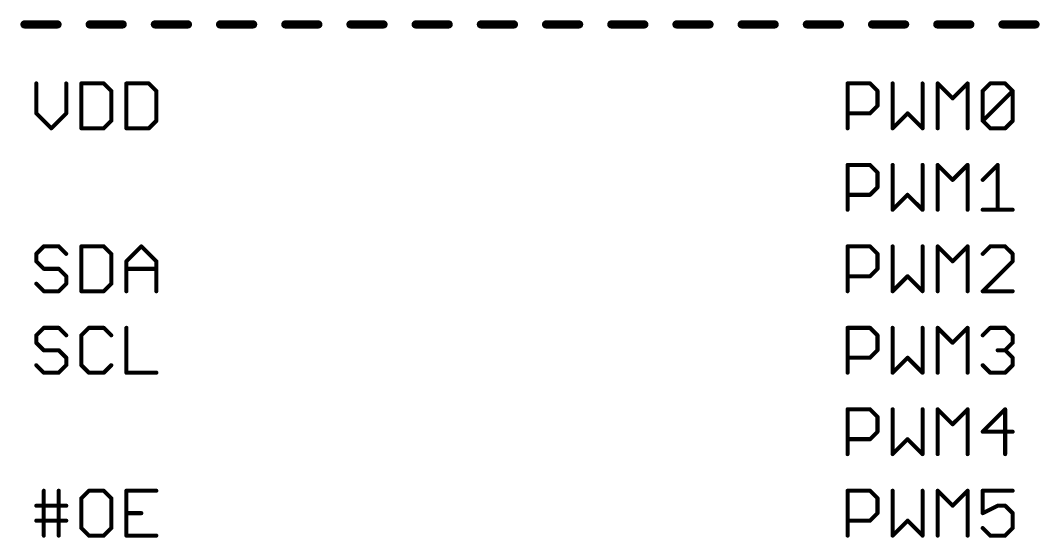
# Model space of a CAD drawing. Extents: x 0 to 264, y 0 to 182.
# Drawn here: x 116.2 to 147.96, y 146.56 to 162.69 of the extents above; entities that cross this region are included whole.
import ezdxf

# ---------------------------------------------------------------- set-up
doc = ezdxf.new("R2010")
doc.units = 0
doc.layers.add('94', color=12, linetype='CONTINUOUS')
doc.layers.add('95', color=251, linetype='CONTINUOUS')

msp = doc.modelspace()

# ---------------------------------------------------------------- linework, layer by layer
at = {"layer": '94', "const_width": 0.254}
for points in [[(116.3311, 162.56), (117.3622, 162.56)], [(118.3622, 162.56), (119.3933, 162.56)], [(120.3933, 162.56), (121.4244, 162.56)], [(122.4244, 162.56), (123.4556, 162.56)], [(124.4556, 162.56), (125.4867, 162.56)], [(126.4867, 162.56), (127.5178, 162.56)], [(128.5178, 162.56), (129.5489, 162.56)], [(130.5489, 162.56), (131.58, 162.56)], [(132.58, 162.56), (133.6111, 162.56)], [(134.6111, 162.56), (135.6422, 162.56)], [(136.6422, 162.56), (137.6733, 162.56)], [(138.6733, 162.56), (139.7044, 162.56)], [(140.7044, 162.56), (141.7356, 162.56)], [(142.7356, 162.56), (143.7667, 162.56)], [(144.7667, 162.56), (145.7978, 162.56)], [(146.7978, 162.56), (147.8289, 162.56)]]:
    msp.add_lwpolyline(points, dxfattribs=at)
at = {"layer": '94', "const_width": 0.127}
for points in [[(116.3311, 162.6235, 1), (116.3311, 162.4965)], [(117.3622, 162.4965, 1), (117.3622, 162.6235)], [(118.3622, 162.6235, 1), (118.3622, 162.4965)], [(119.3933, 162.4965, 1), (119.3933, 162.6235)], [(120.3933, 162.6235, 1), (120.3933, 162.4965)], [(121.4244, 162.4965, 1), (121.4244, 162.6235)], [(122.4244, 162.6235, 1), (122.4244, 162.4965)], [(123.4556, 162.4965, 1), (123.4556, 162.6235)], [(124.4556, 162.6235, 1), (124.4556, 162.4965)], [(125.4867, 162.4965, 1), (125.4867, 162.6235)], [(126.4867, 162.6235, 1), (126.4867, 162.4965)], [(127.5178, 162.4965, 1), (127.5178, 162.6235)], [(128.5178, 162.6235, 1), (128.5178, 162.4965)], [(129.5489, 162.4965, 1), (129.5489, 162.6235)], [(130.5489, 162.6235, 1), (130.5489, 162.4965)], [(131.58, 162.4965, 1), (131.58, 162.6235)], [(132.58, 162.6235, 1), (132.58, 162.4965)], [(133.6111, 162.4965, 1), (133.6111, 162.6235)], [(134.6111, 162.6235, 1), (134.6111, 162.4965)], [(135.6422, 162.4965, 1), (135.6422, 162.6235)], [(136.6422, 162.6235, 1), (136.6422, 162.4965)], [(137.6733, 162.4965, 1), (137.6733, 162.6235)], [(138.6733, 162.6235, 1), (138.6733, 162.4965)], [(139.7044, 162.4965, 1), (139.7044, 162.6235)], [(140.7044, 162.6235, 1), (140.7044, 162.4965)], [(141.7356, 162.4965, 1), (141.7356, 162.6235)], [(142.7356, 162.6235, 1), (142.7356, 162.4965)], [(143.7667, 162.4965, 1), (143.7667, 162.6235)], [(144.7667, 162.6235, 1), (144.7667, 162.4965)], [(145.7978, 162.4965, 1), (145.7978, 162.6235)], [(146.7978, 162.6235, 1), (146.7978, 162.4965)], [(147.8289, 162.4965, 1), (147.8289, 162.6235)]]:
    msp.add_lwpolyline(points, format="xyb", dxfattribs=at)
at = {"layer": '95', "const_width": 0.0635}
for points in [[(116.7321, 160.7197, 1), (116.6685, 160.7197)], [(117.6642, 160.7197, 1), (117.6007, 160.7197)], [(118.1353, 160.7197, 1), (118.0718, 160.7197)], [(118.1036, 160.7514, 1), (118.1036, 160.6879)], [(118.8251, 160.7421, 1), (118.7802, 160.6972)], [(118.8027, 160.6879, 1), (118.8027, 160.7514)], [(119.5386, 160.7197, 1), (119.4751, 160.7197)], [(119.5069, 160.7514, 1), (119.5069, 160.6879)], [(120.2284, 160.7421, 1), (120.1835, 160.6972)], [(120.206, 160.6879, 1), (120.206, 160.7514)], [(142.0053, 160.7197, 1), (141.9418, 160.7197)], [(141.9736, 160.7514, 1), (141.9736, 160.6879)], [(142.6951, 160.7421, 1), (142.6502, 160.6972)], [(142.6727, 160.6879, 1), (142.6727, 160.7514)], [(143.4086, 160.7197, 1), (143.3451, 160.7197)], [(144.3407, 160.7197, 1), (144.2772, 160.7197)], [(144.8119, 160.7197, 1), (144.7484, 160.7197)], [(144.8026, 160.7421, 1), (144.7577, 160.6972)], [(145.744, 160.7197, 1), (145.6805, 160.7197)], [(145.7347, 160.6972, 1), (145.6898, 160.7421)], [(146.4164, 160.7514, 1), (146.4164, 160.6879)], [(146.4389, 160.6972, 1), (146.394, 160.7421)], [(146.905, 160.7421, 1), (146.8601, 160.6972)], [(146.8825, 160.6879, 1), (146.8825, 160.7514)], [(119.0675, 160.4867, 1), (119.004, 160.4867)], [(119.0133, 160.4642, 1), (119.0582, 160.5091)], [(120.4707, 160.4867, 1), (120.4072, 160.4867)], [(120.4165, 160.4642, 1), (120.4614, 160.5091)], [(142.9375, 160.4867, 1), (142.874, 160.4867)], [(142.8833, 160.4642, 1), (142.9282, 160.5091)], [(146.2152, 160.4867, 1), (146.1517, 160.4867)], [(146.161, 160.5091, 1), (146.2059, 160.4642)], [(147.1473, 160.4867, 1), (147.0838, 160.4867)], [(147.138, 160.4642, 1), (147.0931, 160.5091)], [(147.0931, 160.4642, 1), (147.138, 160.5091)], [(142.874, 160.0206, 1), (142.9375, 160.0206)], [(142.9282, 159.9981, 1), (142.8833, 160.043)], [(145.2238, 160.2761, 1), (145.2687, 160.2312)], [(145.2238, 160.2312, 1), (145.2687, 160.2761)], [(116.6685, 159.7876, 1), (116.7321, 159.7876)], [(116.7228, 159.81, 1), (116.6778, 159.7651)], [(117.6007, 159.7876, 1), (117.6642, 159.7876)], [(117.6549, 159.7651, 1), (117.61, 159.81)], [(141.9736, 159.8193, 1), (141.9736, 159.7558)], [(142.6502, 159.81, 1), (142.6951, 159.7651)], [(142.6727, 159.7558, 1), (142.6727, 159.8193)], [(143.8654, 159.81, 1), (143.8205, 159.7651)], [(143.8654, 159.7651, 1), (143.8205, 159.81)], [(119.004, 159.5545, 1), (119.0675, 159.5545)], [(119.0582, 159.5321, 1), (119.0133, 159.577)], [(120.4072, 159.5545, 1), (120.4707, 159.5545)], [(120.4614, 159.5321, 1), (120.4165, 159.577)], [(146.2059, 159.577, 1), (146.161, 159.5321)], [(146.161, 159.577, 1), (146.2059, 159.5321)], [(146.1517, 159.5545, 1), (146.2152, 159.5545)], [(147.0838, 159.5545, 1), (147.1473, 159.5545)], [(147.138, 159.5321, 1), (147.0931, 159.577)], [(117.1439, 159.344, 1), (117.1888, 159.299)], [(117.1439, 159.299, 1), (117.1888, 159.344)], [(118.0718, 159.3215, 1), (118.1353, 159.3215)], [(118.1036, 159.3533, 1), (118.1036, 159.2898)], [(118.7802, 159.344, 1), (118.8251, 159.299)], [(118.8027, 159.2898, 1), (118.8027, 159.3533)], [(119.4751, 159.3215, 1), (119.5386, 159.3215)], [(119.5069, 159.3533, 1), (119.5069, 159.2898)], [(120.1835, 159.344, 1), (120.2284, 159.299)], [(120.206, 159.2898, 1), (120.206, 159.3533)], [(141.9418, 159.3215, 1), (142.0053, 159.3215)], [(143.3544, 159.344, 1), (143.3993, 159.299)], [(143.3451, 159.3215, 1), (143.4086, 159.3215)], [(144.2772, 159.3215, 1), (144.3407, 159.3215)], [(144.2865, 159.299, 1), (144.3314, 159.344)], [(144.7484, 159.3215, 1), (144.8119, 159.3215)], [(145.6805, 159.3215, 1), (145.744, 159.3215)], [(146.4164, 159.3533, 1), (146.4164, 159.2898)], [(146.394, 159.299, 1), (146.4389, 159.344)], [(146.8601, 159.344, 1), (146.905, 159.299)], [(146.8825, 159.2898, 1), (146.8825, 159.3533)], [(142.0053, 158.1797, 1), (141.9418, 158.1797)], [(141.9736, 158.2114, 1), (141.9736, 158.1479)], [(142.6951, 158.2021, 1), (142.6502, 158.1572)], [(142.6727, 158.1479, 1), (142.6727, 158.2114)], [(143.4086, 158.1797, 1), (143.3451, 158.1797)], [(144.3407, 158.1797, 1), (144.2772, 158.1797)], [(144.8119, 158.1797, 1), (144.7484, 158.1797)], [(144.8026, 158.2021, 1), (144.7577, 158.1572)], [(145.744, 158.1797, 1), (145.6805, 158.1797)], [(145.7347, 158.1572, 1), (145.6898, 158.2021)], [(146.6812, 158.1797, 1), (146.6177, 158.1797)], [(146.6719, 158.1572, 1), (146.627, 158.2021)], [(142.9375, 157.9467, 1), (142.874, 157.9467)], [(142.8833, 157.9242, 1), (142.9282, 157.9691)], [(142.874, 157.4806, 1), (142.9375, 157.4806)], [(142.9282, 157.4581, 1), (142.8833, 157.503)], [(145.2238, 157.7361, 1), (145.2687, 157.6912)], [(145.2238, 157.6912, 1), (145.2687, 157.7361)], [(146.161, 157.7361, 1), (146.2059, 157.6912)], [(141.9736, 157.2793, 1), (141.9736, 157.2158)], [(142.6502, 157.27, 1), (142.6951, 157.2251)], [(142.6727, 157.2158, 1), (142.6727, 157.2793)], [(143.8654, 157.27, 1), (143.8205, 157.2251)], [(143.8654, 157.2251, 1), (143.8205, 157.27)], [(141.9418, 156.7815, 1), (142.0053, 156.7815)], [(143.3544, 156.804, 1), (143.3993, 156.759)], [(143.3451, 156.7815, 1), (143.4086, 156.7815)], [(144.2772, 156.7815, 1), (144.3407, 156.7815)], [(144.2865, 156.759, 1), (144.3314, 156.804)], [(144.7484, 156.7815, 1), (144.8119, 156.7815)], [(145.6805, 156.7815, 1), (145.744, 156.7815)], [(146.1834, 156.8132, 1), (146.1834, 156.7498)], [(146.6177, 156.7815, 1), (146.6812, 156.7815)], [(147.1155, 156.7498, 1), (147.1155, 156.8132)], [(116.9333, 155.6714, 1), (116.9333, 155.6079)], [(116.9558, 155.6172, 1), (116.9109, 155.6621)], [(117.4218, 155.6621, 1), (117.3769, 155.6172)], [(117.3994, 155.6079, 1), (117.3994, 155.6714)], [(118.1353, 155.6397, 1), (118.0718, 155.6397)], [(118.1036, 155.6714, 1), (118.1036, 155.6079)], [(118.8251, 155.6621, 1), (118.7802, 155.6172)], [(118.8027, 155.6079, 1), (118.8027, 155.6714)], [(119.9954, 155.6621, 1), (119.9505, 155.6172)], [(119.9954, 155.6172, 1), (119.9505, 155.6621)], [(142.0053, 155.6397, 1), (141.9418, 155.6397)], [(141.9736, 155.6714, 1), (141.9736, 155.6079)], [(142.6951, 155.6621, 1), (142.6502, 155.6172)], [(142.6727, 155.6079, 1), (142.6727, 155.6714)], [(143.4086, 155.6397, 1), (143.3451, 155.6397)], [(144.3407, 155.6397, 1), (144.2772, 155.6397)], [(144.8119, 155.6397, 1), (144.7484, 155.6397)], [(144.8026, 155.6621, 1), (144.7577, 155.6172)], [(145.744, 155.6397, 1), (145.6805, 155.6397)], [(145.7347, 155.6172, 1), (145.6898, 155.6621)], [(146.4164, 155.6714, 1), (146.4164, 155.6079)], [(146.4389, 155.6172, 1), (146.394, 155.6621)], [(146.905, 155.6621, 1), (146.8601, 155.6172)], [(146.8825, 155.6079, 1), (146.8825, 155.6714)], [(116.7321, 155.4067, 1), (116.6685, 155.4067)], [(116.6778, 155.4291, 1), (116.7228, 155.3842)], [(117.61, 155.3842, 1), (117.6549, 155.4291)], [(119.0675, 155.4067, 1), (119.004, 155.4067)], [(119.0133, 155.3842, 1), (119.0582, 155.4291)], [(142.9375, 155.4067, 1), (142.874, 155.4067)], [(142.8833, 155.3842, 1), (142.9282, 155.4291)], [(146.161, 155.4291, 1), (146.2059, 155.3842)], [(147.1473, 155.4067, 1), (147.0838, 155.4067)], [(147.0931, 155.3842, 1), (147.138, 155.4291)], [(116.6685, 155.1736, 1), (116.7321, 155.1736)], [(116.7228, 155.1961, 1), (116.6778, 155.1512)], [(116.9333, 154.9723, 1), (116.9333, 154.9088)], [(116.9109, 154.9181, 1), (116.9558, 154.963)], [(117.4218, 154.963, 1), (117.3769, 154.9181)], [(117.3994, 154.9088, 1), (117.3994, 154.9723)], [(119.5386, 155.1736, 1), (119.4751, 155.1736)], [(119.4844, 155.1961, 1), (119.5293, 155.1512)], [(119.5069, 154.9723, 1), (119.5069, 154.9088)], [(120.4707, 155.1736, 1), (120.4072, 155.1736)], [(120.4165, 155.1512, 1), (120.4614, 155.1961)], [(120.439, 154.9088, 1), (120.439, 154.9723)], [(142.874, 154.9406, 1), (142.9375, 154.9406)], [(142.9282, 154.9181, 1), (142.8833, 154.963)], [(145.2238, 155.1961, 1), (145.2687, 155.1512)], [(145.2238, 155.1512, 1), (145.2687, 155.1961)], [(147.0838, 155.1736, 1), (147.1473, 155.1736)], [(147.138, 155.1512, 1), (147.0931, 155.1961)], [(117.6642, 154.7076, 1), (117.6007, 154.7076)], [(117.61, 154.6851, 1), (117.6549, 154.73)], [(141.9736, 154.7393, 1), (141.9736, 154.6758)], [(142.6502, 154.73, 1), (142.6951, 154.6851)], [(142.6727, 154.6758, 1), (142.6727, 154.7393)], [(143.8654, 154.73, 1), (143.8205, 154.6851)], [(143.8654, 154.6851, 1), (143.8205, 154.73)], [(116.7228, 154.497, 1), (116.6778, 154.4521)], [(117.6007, 154.4745, 1), (117.6642, 154.4745)], [(117.6549, 154.4521, 1), (117.61, 154.497)], [(119.004, 154.4745, 1), (119.0675, 154.4745)], [(119.0582, 154.4521, 1), (119.0133, 154.497)], [(116.9333, 154.2732, 1), (116.9333, 154.2098)], [(116.9109, 154.219, 1), (116.9558, 154.264)], [(117.3769, 154.264, 1), (117.4218, 154.219)], [(117.3994, 154.2098, 1), (117.3994, 154.2732)], [(118.0718, 154.2415, 1), (118.1353, 154.2415)], [(118.1036, 154.2732, 1), (118.1036, 154.2098)], [(118.7802, 154.264, 1), (118.8251, 154.219)], [(118.8027, 154.2098, 1), (118.8027, 154.2732)], [(119.4751, 154.2415, 1), (119.5386, 154.2415)], [(120.4072, 154.2415, 1), (120.4707, 154.2415)], [(141.9418, 154.2415, 1), (142.0053, 154.2415)], [(143.3544, 154.264, 1), (143.3993, 154.219)], [(143.3451, 154.2415, 1), (143.4086, 154.2415)], [(144.2772, 154.2415, 1), (144.3407, 154.2415)], [(144.2865, 154.219, 1), (144.3314, 154.264)], [(144.7484, 154.2415, 1), (144.8119, 154.2415)], [(145.6805, 154.2415, 1), (145.744, 154.2415)], [(146.161, 154.264, 1), (146.2059, 154.219)], [(146.1834, 154.2732, 1), (146.1834, 154.2098)], [(147.1155, 154.2098, 1), (147.1155, 154.2732)], [(116.9333, 153.1314, 1), (116.9333, 153.0679)], [(116.9558, 153.0772, 1), (116.9109, 153.1221)], [(117.4218, 153.1221, 1), (117.3769, 153.0772)], [(117.3994, 153.0679, 1), (117.3994, 153.1314)], [(118.3366, 153.1314, 1), (118.3366, 153.0679)], [(118.3591, 153.0772, 1), (118.3142, 153.1221)], [(118.8251, 153.1221, 1), (118.7802, 153.0772)], [(118.8027, 153.0679, 1), (118.8027, 153.1314)], [(119.5386, 153.0997, 1), (119.4751, 153.0997)], [(142.0053, 153.0997, 1), (141.9418, 153.0997)], [(141.9736, 153.1314, 1), (141.9736, 153.0679)], [(142.6951, 153.1221, 1), (142.6502, 153.0772)], [(142.6727, 153.0679, 1), (142.6727, 153.1314)], [(143.4086, 153.0997, 1), (143.3451, 153.0997)], [(144.3407, 153.0997, 1), (144.2772, 153.0997)], [(144.8119, 153.0997, 1), (144.7484, 153.0997)], [(144.8026, 153.1221, 1), (144.7577, 153.0772)], [(145.744, 153.0997, 1), (145.6805, 153.0997)], [(145.7347, 153.0772, 1), (145.6898, 153.1221)], [(146.4164, 153.1314, 1), (146.4164, 153.0679)], [(146.4389, 153.0772, 1), (146.394, 153.1221)], [(146.905, 153.1221, 1), (146.8601, 153.0772)], [(146.8825, 153.0679, 1), (146.8825, 153.1314)], [(116.7321, 152.8667, 1), (116.6685, 152.8667)], [(116.6778, 152.8891, 1), (116.7228, 152.8442)], [(117.61, 152.8442, 1), (117.6549, 152.8891)], [(118.1353, 152.8667, 1), (118.0718, 152.8667)], [(118.0811, 152.8891, 1), (118.126, 152.8442)], [(119.0133, 152.8442, 1), (119.0582, 152.8891)], [(142.9375, 152.8667, 1), (142.874, 152.8667)], [(142.8833, 152.8442, 1), (142.9282, 152.8891)], [(146.161, 152.8891, 1), (146.2059, 152.8442)], [(147.1473, 152.8667, 1), (147.0838, 152.8667)], [(147.0931, 152.8442, 1), (147.138, 152.8891)], [(116.6685, 152.6336, 1), (116.7321, 152.6336)], [(116.7228, 152.6561, 1), (116.6778, 152.6112)], [(116.9333, 152.4323, 1), (116.9333, 152.3688)], [(116.9109, 152.3781, 1), (116.9558, 152.423)], [(117.4218, 152.423, 1), (117.3769, 152.3781)], [(117.3994, 152.3688, 1), (117.3994, 152.4323)], [(142.874, 152.4006, 1), (142.9375, 152.4006)], [(142.9282, 152.3781, 1), (142.8833, 152.423)], [(145.2238, 152.6561, 1), (145.2687, 152.6112)], [(145.2238, 152.6112, 1), (145.2687, 152.6561)], [(146.6495, 152.4323, 1), (146.6495, 152.3688)], [(146.905, 152.423, 1), (146.8601, 152.3781)], [(146.8601, 152.423, 1), (146.905, 152.3781)], [(146.8825, 152.3688, 1), (146.8825, 152.4323)], [(147.0838, 152.6336, 1), (147.1473, 152.6336)], [(147.138, 152.6112, 1), (147.0931, 152.6561)], [(117.6642, 152.1676, 1), (117.6007, 152.1676)], [(117.61, 152.1451, 1), (117.6549, 152.19)], [(141.9736, 152.1993, 1), (141.9736, 152.1358)], [(142.6502, 152.19, 1), (142.6951, 152.1451)], [(142.6727, 152.1358, 1), (142.6727, 152.1993)], [(143.8654, 152.19, 1), (143.8205, 152.1451)], [(143.8654, 152.1451, 1), (143.8205, 152.19)], [(147.1473, 152.1676, 1), (147.0838, 152.1676)], [(147.0931, 152.1451, 1), (147.138, 152.19)], [(116.7228, 151.957, 1), (116.6778, 151.9121)], [(117.6007, 151.9345, 1), (117.6642, 151.9345)], [(117.6549, 151.9121, 1), (117.61, 151.957)], [(118.0718, 151.9345, 1), (118.1353, 151.9345)], [(118.126, 151.957, 1), (118.0811, 151.9121)], [(119.0582, 151.9121, 1), (119.0133, 151.957)], [(146.2059, 151.957, 1), (146.161, 151.9121)], [(147.0838, 151.9345, 1), (147.1473, 151.9345)], [(147.138, 151.9121, 1), (147.0931, 151.957)], [(116.9333, 151.7332, 1), (116.9333, 151.6698)], [(116.9109, 151.679, 1), (116.9558, 151.724)], [(117.3769, 151.724, 1), (117.4218, 151.679)], [(117.3994, 151.6698, 1), (117.3994, 151.7332)], [(118.3366, 151.7332, 1), (118.3366, 151.6698)], [(118.3142, 151.679, 1), (118.3591, 151.724)], [(118.7802, 151.724, 1), (118.8251, 151.679)], [(118.8027, 151.6698, 1), (118.8027, 151.7332)], [(119.4751, 151.7015, 1), (119.5386, 151.7015)], [(119.5069, 151.7332, 1), (119.5069, 151.6698)], [(120.439, 151.6698, 1), (120.439, 151.7332)], [(141.9418, 151.7015, 1), (142.0053, 151.7015)], [(143.3544, 151.724, 1), (143.3993, 151.679)], [(143.3451, 151.7015, 1), (143.4086, 151.7015)], [(144.2772, 151.7015, 1), (144.3407, 151.7015)], [(144.2865, 151.679, 1), (144.3314, 151.724)], [(144.7484, 151.7015, 1), (144.8119, 151.7015)], [(145.6805, 151.7015, 1), (145.744, 151.7015)], [(146.4164, 151.7332, 1), (146.4164, 151.6698)], [(146.394, 151.679, 1), (146.4389, 151.724)], [(146.8601, 151.724, 1), (146.905, 151.679)], [(146.8825, 151.6698, 1), (146.8825, 151.7332)], [(142.0053, 150.5597, 1), (141.9418, 150.5597)], [(141.9736, 150.5914, 1), (141.9736, 150.5279)], [(142.6951, 150.5821, 1), (142.6502, 150.5372)], [(142.6727, 150.5279, 1), (142.6727, 150.5914)], [(143.4086, 150.5597, 1), (143.3451, 150.5597)], [(144.3407, 150.5597, 1), (144.2772, 150.5597)], [(144.8119, 150.5597, 1), (144.7484, 150.5597)], [(144.8026, 150.5821, 1), (144.7577, 150.5372)], [(145.744, 150.5597, 1), (145.6805, 150.5597)], [(145.7347, 150.5372, 1), (145.6898, 150.5821)], [(146.9143, 150.5597, 1), (146.8508, 150.5597)], [(146.905, 150.5372, 1), (146.8601, 150.5821)], [(142.9375, 150.3267, 1), (142.874, 150.3267)], [(142.8833, 150.3042, 1), (142.9282, 150.3491)], [(142.874, 149.8606, 1), (142.9375, 149.8606)], [(142.9282, 149.8381, 1), (142.8833, 149.883)], [(145.2238, 150.1161, 1), (145.2687, 150.0712)], [(145.2238, 150.0712, 1), (145.2687, 150.1161)], [(146.1834, 149.8923, 1), (146.1834, 149.8288)], [(146.161, 149.883, 1), (146.2059, 149.8381)], [(147.1155, 149.8288, 1), (147.1155, 149.8923)], [(141.9736, 149.6593, 1), (141.9736, 149.5958)], [(142.6502, 149.65, 1), (142.6951, 149.6051)], [(142.6727, 149.5958, 1), (142.6727, 149.6593)], [(143.8654, 149.65, 1), (143.8205, 149.6051)], [(143.8654, 149.6051, 1), (143.8205, 149.65)], [(141.9418, 149.1615, 1), (142.0053, 149.1615)], [(143.3544, 149.184, 1), (143.3993, 149.139)], [(143.3451, 149.1615, 1), (143.4086, 149.1615)], [(144.2772, 149.1615, 1), (144.3407, 149.1615)], [(144.2865, 149.139, 1), (144.3314, 149.184)], [(144.7484, 149.1615, 1), (144.8119, 149.1615)], [(145.6805, 149.1615, 1), (145.744, 149.1615)], [(146.8508, 149.1615, 1), (146.9143, 149.1615)], [(116.9651, 148.0197, 1), (116.9016, 148.0197)], [(117.4311, 148.0197, 1), (117.3676, 148.0197)], [(118.3366, 148.0514, 1), (118.3366, 147.9879)], [(118.3591, 147.9972, 1), (118.3142, 148.0421)], [(118.8251, 148.0421, 1), (118.7802, 147.9972)], [(118.8027, 147.9879, 1), (118.8027, 148.0514)], [(119.5386, 148.0197, 1), (119.4751, 148.0197)], [(119.5069, 148.0514, 1), (119.5069, 147.9879)], [(120.439, 147.9879, 1), (120.439, 148.0514)], [(142.0053, 148.0197, 1), (141.9418, 148.0197)], [(141.9736, 148.0514, 1), (141.9736, 147.9879)], [(142.6951, 148.0421, 1), (142.6502, 147.9972)], [(142.6727, 147.9879, 1), (142.6727, 148.0514)], [(143.4086, 148.0197, 1), (143.3451, 148.0197)], [(144.3407, 148.0197, 1), (144.2772, 148.0197)], [(144.8119, 148.0197, 1), (144.7484, 148.0197)], [(144.8026, 148.0421, 1), (144.7577, 147.9972)], [(145.744, 148.0197, 1), (145.6805, 148.0197)], [(145.7347, 147.9972, 1), (145.6898, 148.0421)], [(146.1834, 148.0514, 1), (146.1834, 147.9879)], [(146.2152, 148.0197, 1), (146.1517, 148.0197)], [(147.1155, 147.9879, 1), (147.1155, 148.0514)], [(118.1353, 147.7867, 1), (118.0718, 147.7867)], [(118.0811, 147.8091, 1), (118.126, 147.7642)], [(119.0675, 147.7867, 1), (119.004, 147.7867)], [(119.0133, 147.7642, 1), (119.0582, 147.8091)], [(142.9375, 147.7867, 1), (142.874, 147.7867)], [(142.8833, 147.7642, 1), (142.9282, 147.8091)], [(116.7003, 147.5854, 1), (116.7003, 147.5219)], [(117.3994, 147.5854, 1), (117.3994, 147.5219)], [(117.3994, 147.5219, 1), (117.3994, 147.5854)], [(117.6324, 147.5219, 1), (117.6324, 147.5854)], [(119.5069, 147.3523, 1), (119.5069, 147.2888)], [(119.9729, 147.2888, 1), (119.9729, 147.3523)], [(142.874, 147.3206, 1), (142.9375, 147.3206)], [(142.9282, 147.2981, 1), (142.8833, 147.343)], [(145.2238, 147.5761, 1), (145.2687, 147.5312)], [(145.2238, 147.5312, 1), (145.2687, 147.5761)], [(146.1692, 147.349, 1), (146.1976, 147.2922)], [(146.1517, 147.3206, 1), (146.2152, 147.3206)], [(146.6495, 147.5854, 1), (146.6495, 147.5219)], [(146.6637, 147.5252, 1), (146.6353, 147.582)], [(146.905, 147.5761, 1), (146.8601, 147.5312)], [(146.8825, 147.5219, 1), (146.8825, 147.5854)], [(147.1473, 147.3206, 1), (147.0838, 147.3206)], [(147.0931, 147.2981, 1), (147.138, 147.343)], [(116.7003, 147.1193, 1), (116.7003, 147.0558)], [(117.6324, 147.0558, 1), (117.6324, 147.1193)], [(141.9736, 147.1193, 1), (141.9736, 147.0558)], [(142.6502, 147.11, 1), (142.6951, 147.0651)], [(142.6727, 147.0558, 1), (142.6727, 147.1193)], [(143.8654, 147.11, 1), (143.8205, 147.0651)], [(143.8654, 147.0651, 1), (143.8205, 147.11)], [(118.0718, 146.8545, 1), (118.1353, 146.8545)], [(118.126, 146.877, 1), (118.0811, 146.8321)], [(119.004, 146.8545, 1), (119.0675, 146.8545)], [(119.0582, 146.8321, 1), (119.0133, 146.877)], [(146.2059, 146.877, 1), (146.161, 146.8321)], [(147.0838, 146.8545, 1), (147.1473, 146.8545)], [(147.138, 146.8321, 1), (147.0931, 146.877)], [(116.9016, 146.6215, 1), (116.9651, 146.6215)], [(117.3676, 146.6215, 1), (117.4311, 146.6215)], [(118.3366, 146.6532, 1), (118.3366, 146.5898)], [(118.3142, 146.599, 1), (118.3591, 146.644)], [(118.7802, 146.644, 1), (118.8251, 146.599)], [(118.8027, 146.5898, 1), (118.8027, 146.6532)], [(119.4751, 146.6215, 1), (119.5386, 146.6215)], [(119.5069, 146.6532, 1), (119.5069, 146.5898)], [(120.439, 146.5898, 1), (120.439, 146.6532)], [(141.9418, 146.6215, 1), (142.0053, 146.6215)], [(143.3544, 146.644, 1), (143.3993, 146.599)], [(143.3451, 146.6215, 1), (143.4086, 146.6215)], [(144.2772, 146.6215, 1), (144.3407, 146.6215)], [(144.2865, 146.599, 1), (144.3314, 146.644)], [(144.7484, 146.6215, 1), (144.8119, 146.6215)], [(145.6805, 146.6215, 1), (145.744, 146.6215)], [(146.4164, 146.6532, 1), (146.4164, 146.5898)], [(146.394, 146.599, 1), (146.4389, 146.644)], [(146.8601, 146.644, 1), (146.905, 146.599)], [(146.8825, 146.5898, 1), (146.8825, 146.6532)]]:
    msp.add_lwpolyline(points, format="xyb", dxfattribs=at)
at = {"layer": '95', "const_width": 0.127}
for points in [[(116.7003, 160.7197), (116.7003, 159.7876)], [(117.6324, 159.7876), (117.6324, 160.7197)], [(118.1036, 160.7197), (118.1036, 159.3215)], [(118.8027, 160.7197), (118.1036, 160.7197)], [(119.0357, 160.4867), (118.8027, 160.7197)], [(119.5069, 160.7197), (119.5069, 159.3215)], [(120.206, 160.7197), (119.5069, 160.7197)], [(120.439, 160.4867), (120.206, 160.7197)], [(141.9736, 159.3215), (141.9736, 160.7197)], [(141.9736, 160.7197), (142.6727, 160.7197)], [(142.6727, 160.7197), (142.9057, 160.4867)], [(143.3769, 160.7197), (143.3769, 159.3215)], [(144.309, 159.3215), (144.309, 160.7197)], [(144.7801, 159.3215), (144.7801, 160.7197)], [(144.7801, 160.7197), (145.2462, 160.2536)], [(145.2462, 160.2536), (145.7123, 160.7197)], [(145.7123, 160.7197), (145.7123, 159.3215)], [(146.1834, 160.4867), (146.4164, 160.7197)], [(146.4164, 160.7197), (146.8825, 160.7197)], [(146.8825, 160.7197), (147.1155, 160.4867)], [(119.0357, 159.5545), (119.0357, 160.4867)], [(120.439, 159.5545), (120.439, 160.4867)], [(142.9057, 160.4867), (142.9057, 160.0206)], [(146.1834, 159.5545), (146.1834, 160.4867)], [(146.1834, 159.5545), (147.1155, 160.4867)], [(147.1155, 160.4867), (147.1155, 159.5545)], [(142.9057, 160.0206), (142.6727, 159.7876)], [(116.7003, 159.7876), (117.1664, 159.3215)], [(117.1664, 159.3215), (117.6324, 159.7876)], [(142.6727, 159.7876), (141.9736, 159.7876)], [(143.3769, 159.3215), (143.8429, 159.7876)], [(143.8429, 159.7876), (144.309, 159.3215)], [(118.8027, 159.3215), (119.0357, 159.5545)], [(120.206, 159.3215), (120.439, 159.5545)], [(146.4164, 159.3215), (146.1834, 159.5545)], [(147.1155, 159.5545), (146.8825, 159.3215)], [(118.1036, 159.3215), (118.8027, 159.3215)], [(119.5069, 159.3215), (120.206, 159.3215)], [(146.8825, 159.3215), (146.4164, 159.3215)], [(141.9736, 156.7815), (141.9736, 158.1797)], [(141.9736, 158.1797), (142.6727, 158.1797)], [(142.6727, 158.1797), (142.9057, 157.9467)], [(143.3769, 158.1797), (143.3769, 156.7815)], [(144.309, 156.7815), (144.309, 158.1797)], [(144.7801, 156.7815), (144.7801, 158.1797)], [(144.7801, 158.1797), (145.2462, 157.7136)], [(145.2462, 157.7136), (145.7123, 158.1797)], [(145.7123, 158.1797), (145.7123, 156.7815)], [(146.1834, 157.7136), (146.6495, 158.1797)], [(146.6495, 158.1797), (146.6495, 156.7815)], [(142.9057, 157.9467), (142.9057, 157.4806)], [(142.9057, 157.4806), (142.6727, 157.2476)], [(142.6727, 157.2476), (141.9736, 157.2476)], [(143.3769, 156.7815), (143.8429, 157.2476)], [(143.8429, 157.2476), (144.309, 156.7815)], [(146.1834, 156.7815), (147.1155, 156.7815)], [(116.9333, 155.6397), (116.7003, 155.4067)], [(117.3994, 155.6397), (116.9333, 155.6397)], [(117.6324, 155.4067), (117.3994, 155.6397)], [(118.1036, 155.6397), (118.1036, 154.2415)], [(118.8027, 155.6397), (118.1036, 155.6397)], [(119.0357, 155.4067), (118.8027, 155.6397)], [(119.5069, 155.1736), (119.9729, 155.6397)], [(119.9729, 155.6397), (120.439, 155.1736)], [(141.9736, 154.2415), (141.9736, 155.6397)], [(141.9736, 155.6397), (142.6727, 155.6397)], [(142.6727, 155.6397), (142.9057, 155.4067)], [(143.3769, 155.6397), (143.3769, 154.2415)], [(144.309, 154.2415), (144.309, 155.6397)], [(144.7801, 154.2415), (144.7801, 155.6397)], [(144.7801, 155.6397), (145.2462, 155.1736)], [(145.2462, 155.1736), (145.7123, 155.6397)], [(145.7123, 155.6397), (145.7123, 154.2415)], [(146.4164, 155.6397), (146.1834, 155.4067)], [(146.8825, 155.6397), (146.4164, 155.6397)], [(147.1155, 155.4067), (146.8825, 155.6397)], [(116.7003, 155.4067), (116.7003, 155.1736)], [(119.0357, 154.4745), (119.0357, 155.4067)], [(142.9057, 155.4067), (142.9057, 154.9406)], [(147.1155, 155.1736), (147.1155, 155.4067)], [(116.7003, 155.1736), (116.9333, 154.9406)], [(116.9333, 154.9406), (117.3994, 154.9406)], [(117.3994, 154.9406), (117.6324, 154.7076)], [(119.5069, 154.2415), (119.5069, 155.1736)], [(119.5069, 154.9406), (120.439, 154.9406)], [(120.439, 155.1736), (120.439, 154.2415)], [(142.9057, 154.9406), (142.6727, 154.7076)], [(146.1834, 154.2415), (147.1155, 155.1736)], [(117.6324, 154.7076), (117.6324, 154.4745)], [(142.6727, 154.7076), (141.9736, 154.7076)], [(143.3769, 154.2415), (143.8429, 154.7076)], [(143.8429, 154.7076), (144.309, 154.2415)], [(116.9333, 154.2415), (116.7003, 154.4745)], [(117.6324, 154.4745), (117.3994, 154.2415)], [(118.8027, 154.2415), (119.0357, 154.4745)], [(117.3994, 154.2415), (116.9333, 154.2415)], [(118.1036, 154.2415), (118.8027, 154.2415)], [(147.1155, 154.2415), (146.1834, 154.2415)], [(116.9333, 153.0997), (116.7003, 152.8667)], [(117.3994, 153.0997), (116.9333, 153.0997)], [(117.6324, 152.8667), (117.3994, 153.0997)], [(118.3366, 153.0997), (118.1036, 152.8667)], [(118.8027, 153.0997), (118.3366, 153.0997)], [(119.0357, 152.8667), (118.8027, 153.0997)], [(119.5069, 153.0997), (119.5069, 151.7015)], [(141.9736, 151.7015), (141.9736, 153.0997)], [(141.9736, 153.0997), (142.6727, 153.0997)], [(142.6727, 153.0997), (142.9057, 152.8667)], [(143.3769, 153.0997), (143.3769, 151.7015)], [(144.309, 151.7015), (144.309, 153.0997)], [(144.7801, 151.7015), (144.7801, 153.0997)], [(144.7801, 153.0997), (145.2462, 152.6336)], [(145.2462, 152.6336), (145.7123, 153.0997)], [(145.7123, 153.0997), (145.7123, 151.7015)], [(146.1834, 152.8667), (146.4164, 153.0997)], [(146.4164, 153.0997), (146.8825, 153.0997)], [(146.8825, 153.0997), (147.1155, 152.8667)], [(116.7003, 152.8667), (116.7003, 152.6336)], [(118.1036, 152.8667), (118.1036, 151.9345)], [(142.9057, 152.8667), (142.9057, 152.4006)], [(147.1155, 152.8667), (147.1155, 152.6336)], [(116.7003, 152.6336), (116.9333, 152.4006)], [(116.9333, 152.4006), (117.3994, 152.4006)], [(117.3994, 152.4006), (117.6324, 152.1676)], [(142.9057, 152.4006), (142.6727, 152.1676)], [(146.8825, 152.4006), (146.6495, 152.4006)], [(147.1155, 152.6336), (146.8825, 152.4006)], [(146.8825, 152.4006), (147.1155, 152.1676)], [(117.6324, 152.1676), (117.6324, 151.9345)], [(142.6727, 152.1676), (141.9736, 152.1676)], [(143.3769, 151.7015), (143.8429, 152.1676)], [(143.8429, 152.1676), (144.309, 151.7015)], [(147.1155, 152.1676), (147.1155, 151.9345)], [(116.9333, 151.7015), (116.7003, 151.9345)], [(117.6324, 151.9345), (117.3994, 151.7015)], [(118.1036, 151.9345), (118.3366, 151.7015)], [(118.8027, 151.7015), (119.0357, 151.9345)], [(146.4164, 151.7015), (146.1834, 151.9345)], [(147.1155, 151.9345), (146.8825, 151.7015)], [(117.3994, 151.7015), (116.9333, 151.7015)], [(118.3366, 151.7015), (118.8027, 151.7015)], [(119.5069, 151.7015), (120.439, 151.7015)], [(146.8825, 151.7015), (146.4164, 151.7015)], [(141.9736, 149.1615), (141.9736, 150.5597)], [(141.9736, 150.5597), (142.6727, 150.5597)], [(142.6727, 150.5597), (142.9057, 150.3267)], [(143.3769, 150.5597), (143.3769, 149.1615)], [(144.309, 149.1615), (144.309, 150.5597)], [(144.7801, 149.1615), (144.7801, 150.5597)], [(144.7801, 150.5597), (145.2462, 150.0936)], [(145.2462, 150.0936), (145.7123, 150.5597)], [(145.7123, 150.5597), (145.7123, 149.1615)], [(146.8825, 150.5597), (146.1834, 149.8606)], [(146.8825, 149.1615), (146.8825, 150.5597)], [(142.9057, 150.3267), (142.9057, 149.8606)], [(142.9057, 149.8606), (142.6727, 149.6276)], [(146.1834, 149.8606), (147.1155, 149.8606)], [(142.6727, 149.6276), (141.9736, 149.6276)], [(143.3769, 149.1615), (143.8429, 149.6276)], [(143.8429, 149.6276), (144.309, 149.1615)], [(116.9333, 146.6215), (116.9333, 148.0197)], [(117.3994, 148.0197), (117.3994, 146.6215)], [(118.3366, 148.0197), (118.1036, 147.7867)], [(118.8027, 148.0197), (118.3366, 148.0197)], [(119.0357, 147.7867), (118.8027, 148.0197)], [(120.439, 148.0197), (119.5069, 148.0197)], [(119.5069, 148.0197), (119.5069, 146.6215)], [(141.9736, 146.6215), (141.9736, 148.0197)], [(141.9736, 148.0197), (142.6727, 148.0197)], [(142.6727, 148.0197), (142.9057, 147.7867)], [(143.3769, 148.0197), (143.3769, 146.6215)], [(144.309, 146.6215), (144.309, 148.0197)], [(144.7801, 146.6215), (144.7801, 148.0197)], [(144.7801, 148.0197), (145.2462, 147.5536)], [(145.2462, 147.5536), (145.7123, 148.0197)], [(145.7123, 148.0197), (145.7123, 146.6215)], [(147.1155, 148.0197), (146.1834, 148.0197)], [(146.1834, 148.0197), (146.1834, 147.3206)], [(118.1036, 147.7867), (118.1036, 146.8545)], [(119.0357, 146.8545), (119.0357, 147.7867)], [(142.9057, 147.7867), (142.9057, 147.3206)], [(116.7003, 147.5536), (117.3994, 147.5536)], [(117.3994, 147.5536), (117.6324, 147.5536)], [(119.5069, 147.3206), (119.9729, 147.3206)], [(142.9057, 147.3206), (142.6727, 147.0876)], [(146.1834, 147.3206), (146.6495, 147.5536)], [(146.6495, 147.5536), (146.8825, 147.5536)], [(146.8825, 147.5536), (147.1155, 147.3206)], [(147.1155, 147.3206), (147.1155, 146.8545)], [(116.7003, 147.0876), (117.6324, 147.0876)], [(142.6727, 147.0876), (141.9736, 147.0876)], [(143.3769, 146.6215), (143.8429, 147.0876)], [(143.8429, 147.0876), (144.309, 146.6215)], [(118.1036, 146.8545), (118.3366, 146.6215)], [(118.8027, 146.6215), (119.0357, 146.8545)], [(146.4164, 146.6215), (146.1834, 146.8545)], [(147.1155, 146.8545), (146.8825, 146.6215)], [(118.3366, 146.6215), (118.8027, 146.6215)], [(119.5069, 146.6215), (120.439, 146.6215)], [(146.8825, 146.6215), (146.4164, 146.6215)]]:
    msp.add_lwpolyline(points, dxfattribs=at)

doc.saveas('drawing.dxf')
